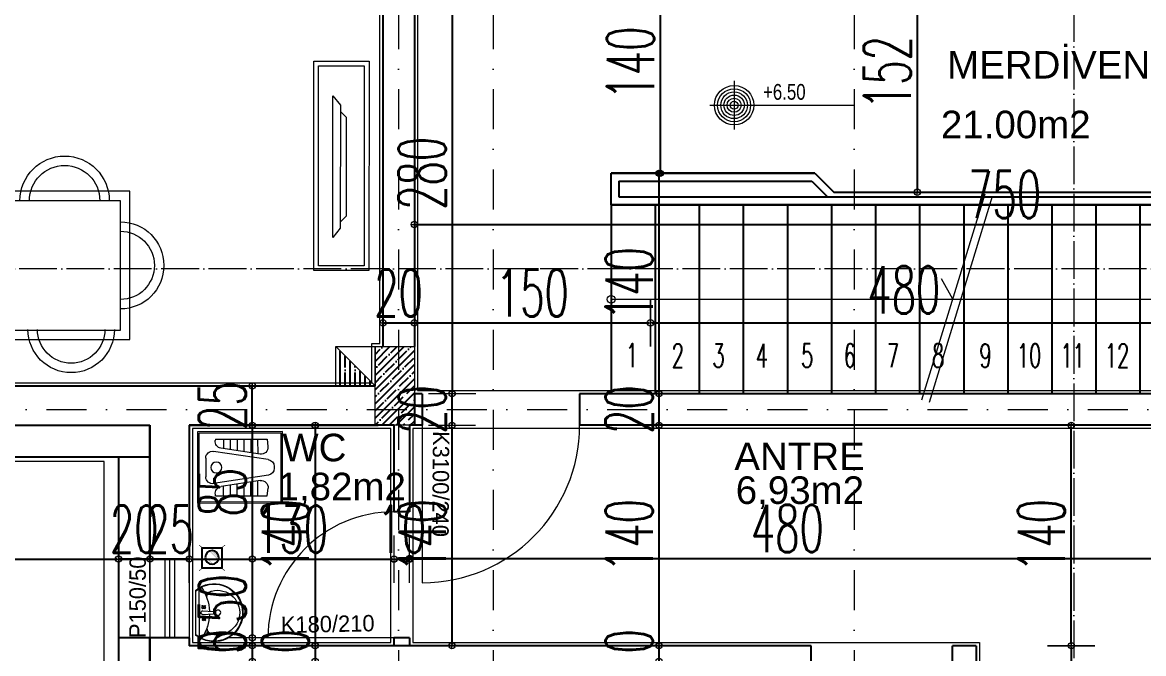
# Model space of a CAD drawing. Header units: millimetres. Extents: x -16104 to 67872, y -88009 to 12107.
# Drawn here: x 14996 to 15708, y 10345 to 10746 of the extents above; entities that cross this region are included whole.
import ezdxf

# ---------------------------------------------------------------- set-up
doc = ezdxf.new("R2010")
doc.units = ezdxf.units.MM
for name, pattern in [('ACAD_ISO04W100', [30, 24, -3, 0, -3]), ('ACAD_ISO07W100', [3, 0, -3]), ('DASHDOTX2', [50.8, 25.4, -12.7, 0, -12.7])]:
    doc.linetypes.add(name, pattern=pattern)
doc.layers.get('0').update_dxf_attribs({"color": 241})
for name, color, linetype, lineweight in [('AKS', 1, 'ACAD_ISO07W100', 5), ('akslar', 144, 'Continuous', 20), ('baca', 46, 'Continuous', 5), ('duvar', 123, 'Continuous', 25), ('emsal&kolon', 1, 'Continuous', 5), ('kapı', 3, 'Continuous', 5), ('KOTLAR', 5, 'Continuous', 20), ('merdiven', 4, 'Continuous', 25), ('OLCU', 54, 'Continuous', 13), ('pencere', 5, 'Continuous', 5), ('POZ', 36, 'Continuous', 18), ('SıVA', 40, 'Continuous', 9), ('tefriş', 30, 'Continuous', 5), ('YAZI', 22, 'Continuous', 18), ('ÖLÇÜ', 252, 'Continuous', 20)]:
    doc.layers.add(name, color=color, linetype=linetype, lineweight=lineweight)
doc.layers.add('tarama korıdor', color=33, linetype='Continuous')
doc.styles.add('DIM', font='Txttw.shx', dxfattribs={"width": 0.6})
doc.styles.add('M2', font='stylu.ttf', dxfattribs={"height": 10})
doc.styles.add('TSIMPLEX', font='tsimplex', dxfattribs={"width": 0.8})
doc.dimstyles.new('50', dxfattribs={"dimscale": 0, "dimtxt": 30, "dimasz": 1, "dimexe": 0, "dimexo": 2, "dimgap": 4, "dimtad": 1, "dimdec": 0, "dimzin": 0, "dimdsep": 46, "dimtxsty": 'DIM', "dimblk1": 'DOT', "dimblk2": 'DOT', "dimsah": 1, "dimcen": 1.5, "dimdle": 3, "dimse1": 1, "dimse2": 1, "dimclrd": 256, "dimclre": 9, "dimclrt": 256, "dimadec": 0, "dimazin": 0, "dimtfac": 0.24, "dimtdec": 0, "dimtix": 1, "dimtmove": 2, "dimatfit": 3, "dimldrblk": 'DOT', "dimfxl": 0, "dimtolj": 1, "dimtzin": 15, "dimarcsym": 0})

# ---------------------------------------------------------------- blocks, each defined once
blk = doc.blocks.new('lavabo')
at = {"layer": 'tefriş', "linetype": 'Continuous'}
for p, q in [((-22.77, -4.94), (-19.92, 0)), ((-22.43, -5.14), (-19.46, 0)), ((-19.92, 0), (19.92, 0)), ((19.46, 0), (22.43, -5.14)), ((19.92, 0), (22.77, -4.94)), ((19.92, -2.7), (-19.92, -2.7)), ((-6.25, -5.54), (-6.77, -6.08)), ((-6.77, -6.08), (-6.31, -7.1)), ((-6.31, -7.1), (-6.71, -8.15)), ((-6.71, -8.15), (-6.17, -8.66)), ((-6.51, -5.81), (-3.84, -8.34)), ((-6.44, -8.41), (-3.91, -5.74)), ((-5.2, -5.94), (-6.25, -5.54)), ((-6.17, -8.66), (-5.15, -8.21)), ((-4.18, -5.48), (-5.2, -5.94)), ((-5.15, -8.21), (-4.1, -8.61)), ((-3.64, -6), (-4.18, -5.48)), ((-4.1, -8.61), (-3.58, -8.07)), ((-4.04, -7.04), (-3.64, -6)), ((-3.58, -8.07), (-4.04, -7.04)), ((-1.17, -15.33), (-1.76, -6.54)), ((1.76, -6.26), (1.14, -15.33)), ((3.38, -5.9), (3.91, -5.38)), ((3.81, -6.94), (3.38, -5.9)), ((3.38, -7.98), (3.81, -6.94)), ((3.91, -8.51), (3.38, -7.98)), ((6.25, -8.24), (3.65, -5.64)), ((6.25, -5.64), (3.65, -8.24)), ((3.91, -5.38), (4.95, -5.81)), ((4.95, -8.08), (3.91, -8.51)), ((4.95, -5.81), (5.99, -5.38)), ((5.99, -8.51), (4.95, -8.08)), ((5.99, -5.38), (6.51, -5.9)), ((6.51, -7.98), (5.99, -8.51)), ((6.51, -5.9), (6.08, -6.94)), ((6.08, -6.94), (6.51, -7.98))]:
    blk.add_line(p, q, dxfattribs=at)
at = {"layer": 'tefriş', "linetype": 'Continuous', "extrusion": (0, 0, -1)}
for centre, major_axis, ratio, start_param, end_param in [((0, -16), (-18.1, -18.1), 1, 5.497787, 7.48683), ((0, -16), (-17.82, -17.82), 1, 5.497787, 7.48683), ((-22.66, -5.93), (-0.566, -0.566), 1, 1.203644, 1.828723), ((-23.47, -4.54), (-0.566, 0.566), 1, 2.879793, 3.399519), ((-22.66, -5.93), (-0.283, 0.283), 1, -0.367152, 0.257926), ((-23.47, -4.54), (-0.849, -0.849), 1, 4.45059, 4.970315), ((-22.3, -6.09), (-0.566, -0.566), 1, 1.828723, 2.945097), ((-0.28, 26.67), (-27.35, -27.35), 1, 5.526576, 6.089571), ((0, -19.04), (-13.92, 13.92), 1, 3.926991, 6.023888), ((-13.8, -15.22), (-3.8, -3.8), 1, 1.128011, 2.639725), ((-17.71, -8.76), (-0.566, -0.566), 1, 2.805213, 4.453092), ((0, -6.4), (-1.25, -1.25), 1, 0.7034, 3.844992), ((0, -16), (-18.1, -18.1), 1, 3.508745, 5.497787), ((0, -16), (-17.82, -17.82), 1, 3.508745, 5.497787), ((0, -19.04), (-13.92, 13.92), 1, 1.830093, 3.926991), ((0.28, 26.67), (-27.35, -27.35), 1, 4.906004, 5.469573), ((13.8, -15.22), (-3.8, -3.8), 1, 2.072664, 3.584378), ((17.71, -8.76), (-0.566, -0.566), 1, 0.259297, 1.907176), ((22.3, -6.09), (-0.566, 0.566), 1, 0.196496, 1.31287), ((23.47, -4.54), (-0.849, 0.849), 1, 4.454463, 4.974188), ((23.47, -4.54), (-0.566, -0.566), 1, 6.025259, 6.544985), ((22.66, -5.93), (-0.283, 0.283), 1, 1.31287, 1.937948), ((22.66, -5.93), (-0.566, 0.566), 1, 1.31287, 1.937948), ((-0.01, -19.56), (0, 2.35), 0.991954, 1.570796326779968, 7.853981633959554), ((-0.01, -15.24), (-0.82, 0.82), 1, 2.438193, 5.415789)]:
    blk.add_ellipse(centre, major_axis=major_axis, ratio=ratio, start_param=start_param, end_param=end_param, dxfattribs=at)
blk = doc.blocks.new('hela taşı')
for p, q in [((2105.67, 990.71), (2105.67, 1042.71)), ((2105.67, 1042.71), (2167.67, 1042.71)), ((2106.67, 991.71), (2106.67, 1041.71)), ((2106.67, 1041.71), (2166.67, 1041.71)), ((2166.67, 1041.71), (2166.67, 991.71)), ((2167.67, 1042.71), (2167.67, 990.71)), ((2118.79, 1037.37), (2118.63, 1036.38)), ((2118.79, 1037.37), (2156.43, 1037.37)), ((2151.33, 1026.32), (2122.82, 1030.68)), ((2124.59, 1037.37), (2124.59, 1030.41)), ((2129.59, 1037.37), (2129.59, 1029.65)), ((2134.59, 1037.37), (2134.59, 1028.88)), ((2139.59, 1037.37), (2139.59, 1028.11)), ((2144.59, 1037.37), (2144.59, 1027.35)), ((2149.59, 1037.37), (2149.59, 1026.58)), ((2156.43, 1037.37), (2157.06, 1031.82)), ((2111.67, 1009.89), (2111.67, 1023.53)), ((2157.33, 1022.36), (2117.42, 1028.48)), ((2161.57, 1016), (2161.57, 1017.42)), ((2157.33, 1011.06), (2117.42, 1004.95)), ((2151.33, 1007.11), (2122.82, 1002.74)), ((2144.59, 996.05), (2144.59, 1006.07)), ((2149.59, 996.05), (2149.59, 1006.84)), ((2124.59, 996.05), (2124.59, 1003.01)), ((2129.59, 996.05), (2129.59, 1003.77)), ((2134.59, 996.05), (2134.59, 1004.54)), ((2139.59, 996.05), (2139.59, 1005.31)), ((2156.43, 996.05), (2157.06, 1001.61)), ((2167.67, 990.71), (2105.67, 990.71)), ((2166.67, 991.71), (2106.67, 991.71)), ((2118.79, 996.05), (2118.63, 997.04)), ((2118.79, 996.05), (2156.43, 996.05))]:
    blk.add_line(p, q)
blk.add_circle((2119.38, 1016.71), 4)
for centre, start, end in [((2123.58, 1035.63), 171.28899, 261.28899), ((2152.09, 1031.26), 261.28899, 6.41393), ((2116.67, 1023.53), 81.28899, 180), ((2156.57, 1017.42), 0, 81.28899), ((2156.57, 1016), 278.71101, 360), ((2116.67, 1009.89), 180, 278.71101), ((2152.09, 1002.16), 353.58607, 98.71101), ((2123.58, 997.8), 98.71101, 188.71101)]:
    blk.add_arc(centre, 5, start, end)
blk = doc.blocks.new('DFG')
at = {"layer": 'tefriş'}
for points in [[(38169.15, -3228.78), (38169.11, -3095.78), (38204.11, -3095.77), (38204.15, -3228.77)], [(38172.15, -3225.78), (38172.11, -3098.78), (38201.11, -3098.77), (38201.15, -3225.77)], [(38187.31, -3200.75), (38187.26, -3122.74), (38191.96, -3116.74), (38192.02, -3206.74)]]:
    blk.add_lwpolyline(points, close=True, dxfattribs=at)
blk.add_lwpolyline([(38187.26, -3126.64), (38183.36, -3130.59), (38183.41, -3192.9), (38187.31, -3196.85)], dxfattribs=at)
blk = doc.blocks.new('rb')
at = {"layer": 'tefriş'}
for points in [[(1548.4, 487.07), (1595.5, 487.07), (1595.5, 394.92), (1548.4, 394.92)], [(1551.4, 484.07), (1592.5, 484.07), (1592.5, 397.92), (1551.4, 397.92)]]:
    blk.add_lwpolyline(points, close=True, dxfattribs=at)
for centre, radius, start, end in [((1571.95, 484.07), 12.83, 0, 180), ((1571.95, 484.07), 9.83, 0, 180), ((1551.4, 466.84), 14.18, 90, 270), ((1551.4, 466.84), 11.18, 90, 270), ((1592.5, 466.49), 13.72, 270, 90), ((1592.5, 466.49), 10.72, 270, 90), ((1551.4, 415.62), 14.18, 90, 270), ((1551.4, 415.62), 11.18, 90, 270), ((1592.29, 413.54), 13.72, 270, 90), ((1592.29, 413.54), 10.72, 270, 90), ((1571.95, 397.92), 13.83, 180, 0), ((1571.95, 397.92), 10.83, 180, 0)]:
    blk.add_arc(centre, radius, start, end, dxfattribs=at)
blk = doc.blocks.new('DOT')
for p, q in [((0, 15), (0, -15)), ((-2, 0), (0, 0)), ((2, 0), (0, 0))]:
    blk.add_line(p, q)
blk.add_circle((0, 0), 2)
blk = doc.blocks.new('*D4353')
at = {"layer": 'Defpoints', "color": 0, "transparency": 16777216}
for p in [(15249.71, 10790.04), (15249.71, 10510.04), (15268.68, 10510.04)]:
    blk.add_point(p, dxfattribs=at)
at = {"layer": 'OLCU', "lineweight": -2, "transparency": 16777216}
blk.add_line((15268.68, 10789.04), (15268.68, 10511.04), dxfattribs=at)
for p, rotation in [((15268.68, 10790.04), 90), ((15268.68, 10510.04), 270)]:
    blk.add_blockref('DOT', p, dxfattribs=dict(at, rotation=rotation))
at = {"layer": 'OLCU', "transparency": 16777216, "insert": (15249.68, 10650.04), "char_height": 30, "attachment_point": 5, "rotation": 90, "style": 'DIM'}
blk.add_mtext('\\A1;280', dxfattribs=at)
blk = doc.blocks.new('*D4354')
at = {"layer": 'Defpoints', "color": 0, "transparency": 16777216}
for p in [(15249.71, 10510.04), (15249.71, 10490.04), (15268.6, 10490.04)]:
    blk.add_point(p, dxfattribs=at)
at = {"layer": 'OLCU', "lineweight": -2, "transparency": 16777216}
for p, q in [((15268.6, 10511.04), (15268.6, 10512.04)), ((15268.6, 10510.04), (15268.6, 10490.04)), ((15268.6, 10489.04), (15268.6, 10488.04))]:
    blk.add_line(p, q, dxfattribs=at)
for p, rotation in [((15268.6, 10510.04), 270), ((15268.6, 10490.04), 90)]:
    blk.add_blockref('DOT', p, dxfattribs=dict(at, rotation=rotation))
at = {"layer": 'OLCU', "transparency": 16777216, "insert": (15249.6, 10500.04), "char_height": 30, "attachment_point": 5, "rotation": 90, "style": 'DIM'}
blk.add_mtext('\\A1;20', dxfattribs=at)
blk = doc.blocks.new('*D4050')
at = {"layer": 'Defpoints', "color": 0, "transparency": 16777216}
for p in [(15141.71, 10515.04), (15141.71, 10515.04), (15141.71, 10490.04)]:
    blk.add_point(p, dxfattribs=at)
at = {"layer": 'OLCU', "lineweight": -2, "transparency": 16777216}
for p, q in [((15141.71, 10516.04), (15141.71, 10517.04)), ((15141.71, 10490.04), (15141.71, 10515.04)), ((15141.71, 10489.04), (15141.71, 10488.04))]:
    blk.add_line(p, q, dxfattribs=at)
for p, rotation in [((15141.71, 10515.04), 270), ((15141.71, 10490.04), 90)]:
    blk.add_blockref('DOT', p, dxfattribs=dict(at, rotation=rotation))
at = {"layer": 'OLCU', "transparency": 16777216, "insert": (15122.71, 10502.54), "char_height": 30, "attachment_point": 5, "rotation": 90, "style": 'DIM'}
blk.add_mtext('\\A1;25', dxfattribs=at)
blk = doc.blocks.new('*D4355')
at = {"layer": 'Defpoints', "color": 0, "transparency": 16777216}
for p in [(15101.71, 10490.04), (15101.71, 10405.04), (15141.71, 10405.04)]:
    blk.add_point(p, dxfattribs=at)
at = {"layer": 'OLCU', "lineweight": -2, "transparency": 16777216}
blk.add_line((15141.71, 10489.04), (15141.71, 10406.04), dxfattribs=at)
for p, rotation in [((15141.71, 10490.04), 90), ((15141.71, 10405.04), 270)]:
    blk.add_blockref('DOT', p, dxfattribs=dict(at, rotation=rotation))
at = {"layer": 'OLCU', "transparency": 16777216, "insert": (15122.71, 10447.54), "char_height": 30, "attachment_point": 5, "rotation": 90, "style": 'DIM'}
blk.add_mtext('\\A1;85', dxfattribs=at)
blk = doc.blocks.new('*D4356')
at = {"layer": 'Defpoints', "color": 0, "transparency": 16777216}
for p in [(15101.71, 10405.04), (15101.71, 10355.04), (15141.71, 10355.04)]:
    blk.add_point(p, dxfattribs=at)
at = {"layer": 'OLCU', "lineweight": -2, "transparency": 16777216}
blk.add_line((15141.71, 10404.04), (15141.71, 10356.04), dxfattribs=at)
for p, rotation in [((15141.71, 10405.04), 90), ((15141.71, 10355.04), 270)]:
    blk.add_blockref('DOT', p, dxfattribs=dict(at, rotation=rotation))
at = {"layer": 'OLCU', "transparency": 16777216, "insert": (15122.71, 10380.04), "char_height": 30, "attachment_point": 5, "rotation": 90, "style": 'DIM'}
blk.add_mtext('\\A1;50', dxfattribs=at)
blk = doc.blocks.new('*D4051')
at = {"layer": 'Defpoints', "color": 0, "transparency": 16777216}
for p in [(15141.71, 10355.04), (15141.71, 10350.04), (15141.71, 10350.04)]:
    blk.add_point(p, dxfattribs=at)
at = {"layer": 'OLCU', "lineweight": -2, "transparency": 16777216}
for p, q in [((15141.71, 10356.04), (15141.71, 10357.04)), ((15141.71, 10355.04), (15141.71, 10350.04)), ((15141.71, 10349.04), (15141.71, 10348.04))]:
    blk.add_line(p, q, dxfattribs=at)
for p, rotation in [((15141.71, 10355.04), 270), ((15141.71, 10350.04), 90)]:
    blk.add_blockref('DOT', p, dxfattribs=dict(at, rotation=rotation))
at = {"layer": 'OLCU', "transparency": 16777216, "insert": (15122.71, 10352.54), "char_height": 30, "attachment_point": 5, "rotation": 90, "style": 'DIM'}
blk.add_mtext('\\A1;5', dxfattribs=at)
blk = doc.blocks.new('*D4052')
at = {"layer": 'Defpoints', "color": 0, "transparency": 16777216}
for p in [(15141.71, 10350.04), (15141.71, 10340.04), (15141.71, 10340.04)]:
    blk.add_point(p, dxfattribs=at)
at = {"layer": 'OLCU', "lineweight": -2, "transparency": 16777216}
for p, q in [((15141.71, 10351.04), (15141.71, 10352.04)), ((15141.71, 10350.04), (15141.71, 10340.04)), ((15141.71, 10339.04), (15141.71, 10338.04))]:
    blk.add_line(p, q, dxfattribs=at)
for p, rotation in [((15141.71, 10350.04), 270), ((15141.71, 10340.04), 90)]:
    blk.add_blockref('DOT', p, dxfattribs=dict(at, rotation=rotation))
at = {"layer": 'OLCU', "transparency": 16777216, "insert": (15122.71, 10345.04), "char_height": 30, "attachment_point": 5, "rotation": 90, "style": 'DIM'}
blk.add_mtext('\\A1;10', dxfattribs=at)
blk = doc.blocks.new('*D4055')
at = {"layer": 'Defpoints', "color": 0, "transparency": 16777216}
for p in [(15181.71, 10490.04), (15181.71, 10350.04), (15181.71, 10350.04)]:
    blk.add_point(p, dxfattribs=at)
at = {"layer": 'OLCU', "lineweight": -2, "transparency": 16777216}
blk.add_line((15181.71, 10489.04), (15181.71, 10351.04), dxfattribs=at)
for p, rotation in [((15181.71, 10490.04), 90), ((15181.71, 10350.04), 270)]:
    blk.add_blockref('DOT', p, dxfattribs=dict(at, rotation=rotation))
at = {"layer": 'OLCU', "transparency": 16777216, "insert": (15162.71, 10420.04), "char_height": 30, "attachment_point": 5, "rotation": 90, "style": 'DIM'}
blk.add_mtext('\\A1;140', dxfattribs=at)
blk = doc.blocks.new('*D4056')
at = {"layer": 'Defpoints', "color": 0, "transparency": 16777216}
for p in [(15181.71, 10350.04), (15181.71, 10340.04), (15181.71, 10340.04)]:
    blk.add_point(p, dxfattribs=at)
at = {"layer": 'OLCU', "lineweight": -2, "transparency": 16777216}
for p, q in [((15181.71, 10351.04), (15181.71, 10352.04)), ((15181.71, 10350.04), (15181.71, 10340.04)), ((15181.71, 10339.04), (15181.71, 10338.04))]:
    blk.add_line(p, q, dxfattribs=at)
for p, rotation in [((15181.71, 10350.04), 270), ((15181.71, 10340.04), 90)]:
    blk.add_blockref('DOT', p, dxfattribs=dict(at, rotation=rotation))
at = {"layer": 'OLCU', "transparency": 16777216, "insert": (15162.71, 10345.04), "char_height": 30, "attachment_point": 5, "rotation": 90, "style": 'DIM'}
blk.add_mtext('\\A1;10', dxfattribs=at)
blk = doc.blocks.new('*D4060')
at = {"layer": 'Defpoints', "color": 0, "transparency": 16777216}
for p in [(15268.6, 10490.04), (15253.6, 10350.04), (15268.6, 10350.04)]:
    blk.add_point(p, dxfattribs=at)
at = {"layer": 'OLCU', "lineweight": -2, "transparency": 16777216}
blk.add_line((15268.6, 10489.04), (15268.6, 10351.04), dxfattribs=at)
for p, rotation in [((15268.6, 10490.04), 90), ((15268.6, 10350.04), 270)]:
    blk.add_blockref('DOT', p, dxfattribs=dict(at, rotation=rotation))
at = {"layer": 'OLCU', "transparency": 16777216, "insert": (15249.6, 10420.04), "char_height": 30, "attachment_point": 5, "rotation": 90, "style": 'DIM'}
blk.add_mtext('\\A1;140', dxfattribs=at)
blk = doc.blocks.new('*D4066')
at = {"layer": 'Defpoints', "color": 0, "transparency": 16777216}
for p in [(15400.96, 10790.04), (15400.96, 10650.04), (15400.96, 10650.04)]:
    blk.add_point(p, dxfattribs=at)
at = {"layer": 'OLCU', "lineweight": -2, "transparency": 16777216}
blk.add_line((15400.96, 10789.04), (15400.96, 10651.04), dxfattribs=at)
for p, rotation in [((15400.96, 10790.04), 90), ((15400.96, 10650.04), 270)]:
    blk.add_blockref('DOT', p, dxfattribs=dict(at, rotation=rotation))
at = {"layer": 'OLCU', "transparency": 16777216, "insert": (15381.96, 10720.04), "char_height": 30, "attachment_point": 5, "rotation": 90, "style": 'DIM'}
blk.add_mtext('\\A1;140', dxfattribs=at)
blk = doc.blocks.new('*D4067')
at = {"layer": 'Defpoints', "color": 0, "transparency": 16777216}
for p in [(15400.12, 10650.04), (15400.12, 10510.04), (15400.12, 10510.04)]:
    blk.add_point(p, dxfattribs=at)
at = {"layer": 'OLCU', "lineweight": -2, "transparency": 16777216}
blk.add_line((15400.12, 10649.04), (15400.12, 10511.04), dxfattribs=at)
for p, rotation in [((15400.12, 10650.04), 90), ((15400.12, 10510.04), 270)]:
    blk.add_blockref('DOT', p, dxfattribs=dict(at, rotation=rotation))
at = {"layer": 'OLCU', "transparency": 16777216, "insert": (15381.12, 10580.04), "char_height": 30, "attachment_point": 5, "rotation": 90, "style": 'DIM'}
blk.add_mtext('\\A1;140', dxfattribs=at)
blk = doc.blocks.new('*D4068')
at = {"layer": 'Defpoints', "color": 0, "transparency": 16777216}
for p in [(15400.12, 10510.04), (15400.12, 10490.04), (15400.12, 10490.04)]:
    blk.add_point(p, dxfattribs=at)
at = {"layer": 'OLCU', "lineweight": -2, "transparency": 16777216}
for p, q in [((15400.12, 10511.04), (15400.12, 10512.04)), ((15400.12, 10510.04), (15400.12, 10490.04)), ((15400.12, 10489.04), (15400.12, 10488.04))]:
    blk.add_line(p, q, dxfattribs=at)
for p, rotation in [((15400.12, 10510.04), 270), ((15400.12, 10490.04), 90)]:
    blk.add_blockref('DOT', p, dxfattribs=dict(at, rotation=rotation))
at = {"layer": 'OLCU', "transparency": 16777216, "insert": (15381.12, 10500.04), "char_height": 30, "attachment_point": 5, "rotation": 90, "style": 'DIM'}
blk.add_mtext('\\A1;20', dxfattribs=at)
blk = doc.blocks.new('*D4069')
at = {"layer": 'Defpoints', "color": 0, "transparency": 16777216}
for p in [(15400.12, 10490.04), (15400.12, 10350.04), (15400.12, 10350.04)]:
    blk.add_point(p, dxfattribs=at)
at = {"layer": 'OLCU', "lineweight": -2, "transparency": 16777216}
blk.add_line((15400.12, 10489.04), (15400.12, 10351.04), dxfattribs=at)
for p, rotation in [((15400.12, 10490.04), 90), ((15400.12, 10350.04), 270)]:
    blk.add_blockref('DOT', p, dxfattribs=dict(at, rotation=rotation))
at = {"layer": 'OLCU', "transparency": 16777216, "insert": (15381.12, 10420.04), "char_height": 30, "attachment_point": 5, "rotation": 90, "style": 'DIM'}
blk.add_mtext('\\A1;140', dxfattribs=at)
blk = doc.blocks.new('*D4070')
at = {"layer": 'Defpoints', "color": 0, "transparency": 16777216}
for p in [(15400.12, 10350.04), (15400.12, 10340.04), (15400.12, 10340.04)]:
    blk.add_point(p, dxfattribs=at)
at = {"layer": 'OLCU', "lineweight": -2, "transparency": 16777216}
for p, q in [((15400.12, 10351.04), (15400.12, 10352.04)), ((15400.12, 10350.04), (15400.12, 10340.04)), ((15400.12, 10339.04), (15400.12, 10338.04))]:
    blk.add_line(p, q, dxfattribs=at)
for p, rotation in [((15400.12, 10350.04), 270), ((15400.12, 10340.04), 90)]:
    blk.add_blockref('DOT', p, dxfattribs=dict(at, rotation=rotation))
at = {"layer": 'OLCU', "transparency": 16777216, "insert": (15381.12, 10345.04), "char_height": 30, "attachment_point": 5, "rotation": 90, "style": 'DIM'}
blk.add_mtext('\\A1;10', dxfattribs=at)
blk = doc.blocks.new('*D4390')
at = {"layer": 'Defpoints', "color": 0, "transparency": 16777216}
for p in [(15056.71, 10405.04), (15076.71, 10405.04), (15076.71, 10405.04)]:
    blk.add_point(p, dxfattribs=at)
at = {"layer": 'OLCU', "lineweight": -2, "transparency": 16777216}
for p, q in [((15055.71, 10405.04), (15054.71, 10405.04)), ((15056.71, 10405.04), (15076.71, 10405.04)), ((15077.71, 10405.04), (15078.71, 10405.04))]:
    blk.add_line(p, q, dxfattribs=at)
blk.add_blockref('DOT', (15056.71, 10405.04), dxfattribs=at)
at = {"layer": 'OLCU', "lineweight": -2, "transparency": 16777216, "rotation": 180}
blk.add_blockref('DOT', (15076.71, 10405.04), dxfattribs=at)
at = {"layer": 'OLCU', "transparency": 16777216, "insert": (15066.71, 10424.04), "char_height": 30, "attachment_point": 5, "style": 'DIM'}
blk.add_mtext('\\A1;20', dxfattribs=at)
blk = doc.blocks.new('*D4089')
at = {"layer": 'Defpoints', "color": 0, "transparency": 16777216}
for p in [(15076.71, 10405.04), (15101.71, 10405.04), (15101.71, 10405.04)]:
    blk.add_point(p, dxfattribs=at)
at = {"layer": 'OLCU', "lineweight": -2, "transparency": 16777216}
for p, q in [((15075.71, 10405.04), (15074.71, 10405.04)), ((15076.71, 10405.04), (15101.71, 10405.04)), ((15102.71, 10405.04), (15103.71, 10405.04))]:
    blk.add_line(p, q, dxfattribs=at)
blk.add_blockref('DOT', (15076.71, 10405.04), dxfattribs=at)
at = {"layer": 'OLCU', "lineweight": -2, "transparency": 16777216, "rotation": 180}
blk.add_blockref('DOT', (15101.71, 10405.04), dxfattribs=at)
at = {"layer": 'OLCU', "transparency": 16777216, "insert": (15089.21, 10424.04), "char_height": 30, "attachment_point": 5, "style": 'DIM'}
blk.add_mtext('\\A1;25', dxfattribs=at)
blk = doc.blocks.new('*D4391')
at = {"layer": 'Defpoints', "color": 0, "transparency": 16777216}
for p in [(15101.71, 10447.54), (15231.71, 10447.54), (15231.71, 10405.04)]:
    blk.add_point(p, dxfattribs=at)
at = {"layer": 'OLCU', "lineweight": -2, "transparency": 16777216}
blk.add_line((15102.71, 10405.04), (15230.71, 10405.04), dxfattribs=at)
at = {"layer": 'OLCU', "lineweight": -2, "transparency": 16777216, "rotation": 180}
blk.add_blockref('DOT', (15101.71, 10405.04), dxfattribs=at)
at = {"layer": 'OLCU', "lineweight": -2, "transparency": 16777216}
blk.add_blockref('DOT', (15231.71, 10405.04), dxfattribs=at)
at = {"layer": 'OLCU', "transparency": 16777216, "insert": (15166.71, 10424.04), "char_height": 30, "attachment_point": 5, "style": 'DIM'}
blk.add_mtext('\\A1;130', dxfattribs=at)
blk = doc.blocks.new('*D4392')
at = {"layer": 'Defpoints', "color": 0, "transparency": 16777216}
for p in [(15231.71, 10435.04), (15241.71, 10435.04), (15241.71, 10404.99)]:
    blk.add_point(p, dxfattribs=at)
at = {"layer": 'OLCU', "lineweight": -2, "transparency": 16777216}
for p, q in [((15230.71, 10404.99), (15229.71, 10404.99)), ((15231.71, 10404.99), (15241.71, 10404.99)), ((15242.71, 10404.99), (15243.71, 10404.99))]:
    blk.add_line(p, q, dxfattribs=at)
blk.add_blockref('DOT', (15231.71, 10404.99), dxfattribs=at)
at = {"layer": 'OLCU', "lineweight": -2, "transparency": 16777216, "rotation": 180}
blk.add_blockref('DOT', (15241.71, 10404.99), dxfattribs=at)
at = {"layer": 'OLCU', "transparency": 16777216, "insert": (15236.71, 10423.99), "char_height": 30, "attachment_point": 5, "style": 'DIM'}
blk.add_mtext('\\A1;10', dxfattribs=at)
blk = doc.blocks.new('*D4090')
at = {"layer": 'Defpoints', "color": 0, "transparency": 16777216}
for p in [(15241.71, 10490.04), (15721.71, 10490.04), (15721.71, 10405.5)]:
    blk.add_point(p, dxfattribs=at)
at = {"layer": 'OLCU', "lineweight": -2, "transparency": 16777216}
blk.add_line((15242.71, 10405.5), (15720.71, 10405.5), dxfattribs=at)
at = {"layer": 'OLCU', "lineweight": -2, "transparency": 16777216, "rotation": 180}
blk.add_blockref('DOT', (15241.71, 10405.5), dxfattribs=at)
at = {"layer": 'OLCU', "lineweight": -2, "transparency": 16777216}
blk.add_blockref('DOT', (15721.71, 10405.5), dxfattribs=at)
at = {"layer": 'OLCU', "transparency": 16777216, "insert": (15481.71, 10424.5), "char_height": 30, "attachment_point": 5, "style": 'DIM'}
blk.add_mtext('\\A1;480', dxfattribs=at)
blk = doc.blocks.new('*D4393')
at = {"layer": 'Defpoints', "color": 0, "transparency": 16777216}
for p in [(15721.71, 10435.04), (15731.71, 10435.04), (15731.71, 10405.48)]:
    blk.add_point(p, dxfattribs=at)
at = {"layer": 'OLCU', "lineweight": -2, "transparency": 16777216}
for p, q in [((15720.71, 10405.48), (15719.71, 10405.48)), ((15721.71, 10405.48), (15731.71, 10405.48)), ((15732.71, 10405.48), (15733.71, 10405.48))]:
    blk.add_line(p, q, dxfattribs=at)
blk.add_blockref('DOT', (15721.71, 10405.48), dxfattribs=at)
at = {"layer": 'OLCU', "lineweight": -2, "transparency": 16777216, "rotation": 180}
blk.add_blockref('DOT', (15731.71, 10405.48), dxfattribs=at)
at = {"layer": 'OLCU', "transparency": 16777216, "insert": (15726.71, 10424.48), "char_height": 30, "attachment_point": 5, "style": 'DIM'}
blk.add_mtext('\\A1;10', dxfattribs=at)
blk = doc.blocks.new('*D4127')
at = {"layer": 'Defpoints', "color": 0, "transparency": 16777216}
for p in [(15662.07, 10490.04), (15662.38, 10490.04), (15662.07, 10350.04)]:
    blk.add_point(p, dxfattribs=at)
at = {"layer": 'OLCU', "lineweight": -2, "transparency": 16777216}
blk.add_line((15662.07, 10351.04), (15662.07, 10489.04), dxfattribs=at)
for p, rotation in [((15662.07, 10490.04), 90), ((15662.07, 10350.04), 270)]:
    blk.add_blockref('DOT', p, dxfattribs=dict(at, rotation=rotation))
at = {"layer": 'OLCU', "transparency": 16777216, "insert": (15643.07, 10420.04), "char_height": 30, "attachment_point": 5, "rotation": 90, "style": 'DIM'}
blk.add_mtext('\\A1;140', dxfattribs=at)
blk = doc.blocks.new('*D4128')
at = {"layer": 'Defpoints', "color": 0, "transparency": 16777216}
for p in [(15631.71, 10350.04), (15631.71, 9730.54), (15662.07, 9730.54)]:
    blk.add_point(p, dxfattribs=at)
at = {"layer": 'OLCU', "lineweight": -2, "transparency": 16777216}
blk.add_line((15662.07, 10349.04), (15662.07, 9731.54), dxfattribs=at)
for p, rotation in [((15662.07, 10350.04), 90), ((15662.07, 9730.54), 270)]:
    blk.add_blockref('DOT', p, dxfattribs=dict(at, rotation=rotation))
at = {"layer": 'OLCU', "transparency": 16777216, "insert": (15643.07, 10040.29), "char_height": 30, "attachment_point": 5, "rotation": 90, "style": 'DIM'}
blk.add_mtext('\\A1;620', dxfattribs=at)
blk = doc.blocks.new('Kot')
at = {"layer": 'KOTLAR'}
for p, q in [((0, 0.155), (0, -0.155)), ((-0.155, 0), (0.7586, 0))]:
    blk.add_line(p, q, dxfattribs=at)
for radius in [0.125, 0.105, 0.085, 0.065, 0.045, 0.045, 0.025]:
    blk.add_circle((0, 0), radius, dxfattribs=at)
at = {"layer": 'YAZI', "style": 'TSIMPLEX', "width": 0.8}
blk.add_attdef('KOTH', (0.1836, 0.0349), '', height=0.1, dxfattribs=at)
blk = doc.blocks.new('*D4295')
at = {"layer": 'Defpoints', "color": 0, "transparency": 16777216}
for p in [(15564.21, 10790.04), (15564.21, 10638.04), (15565.04, 10638.04)]:
    blk.add_point(p, dxfattribs=at)
at = {"layer": 'OLCU', "lineweight": -2, "transparency": 16777216}
blk.add_line((15564.21, 10789.04), (15564.21, 10639.04), dxfattribs=at)
for p, rotation in [((15564.21, 10790.04), 90), ((15564.21, 10638.04), 270)]:
    blk.add_blockref('DOT', p, dxfattribs=dict(at, rotation=rotation))
at = {"layer": 'OLCU', "transparency": 16777216, "insert": (15545.21, 10714.04), "char_height": 30, "attachment_point": 5, "rotation": 90, "style": 'DIM'}
blk.add_mtext('\\A1;152', dxfattribs=at)
blk = doc.blocks.new('*D4297')
at = {"layer": 'Defpoints', "color": 0, "transparency": 16777216}
for p in [(15244.71, 10555.04), (15224.71, 10545.04), (15244.71, 10545.04)]:
    blk.add_point(p, dxfattribs=at)
at = {"layer": 'OLCU', "lineweight": -2, "transparency": 16777216}
for p, q in [((15223.71, 10555.04), (15222.71, 10555.04)), ((15224.71, 10555.04), (15244.71, 10555.04)), ((15245.71, 10555.04), (15246.71, 10555.04))]:
    blk.add_line(p, q, dxfattribs=at)
blk.add_blockref('DOT', (15224.71, 10555.04), dxfattribs=at)
at = {"layer": 'OLCU', "lineweight": -2, "transparency": 16777216, "rotation": 180}
blk.add_blockref('DOT', (15244.71, 10555.04), dxfattribs=at)
at = {"layer": 'OLCU', "transparency": 16777216, "insert": (15234.71, 10574.04), "char_height": 30, "attachment_point": 5, "style": 'DIM'}
blk.add_mtext('\\A1;20', dxfattribs=at)
blk = doc.blocks.new('*D4298')
at = {"layer": 'Defpoints', "color": 0, "transparency": 16777216}
for p in [(15394.71, 10555.04), (15244.71, 10540.04), (15394.71, 10540.04)]:
    blk.add_point(p, dxfattribs=at)
at = {"layer": 'OLCU', "lineweight": -2, "transparency": 16777216}
blk.add_line((15245.71, 10555.04), (15393.71, 10555.04), dxfattribs=at)
at = {"layer": 'OLCU', "lineweight": -2, "transparency": 16777216, "rotation": 180}
blk.add_blockref('DOT', (15244.71, 10555.04), dxfattribs=at)
at = {"layer": 'OLCU', "lineweight": -2, "transparency": 16777216}
blk.add_blockref('DOT', (15394.71, 10555.04), dxfattribs=at)
at = {"layer": 'OLCU', "transparency": 16777216, "insert": (15319.71, 10574.04), "char_height": 30, "attachment_point": 5, "style": 'DIM'}
blk.add_mtext('\\A1;150', dxfattribs=at)
blk = doc.blocks.new('*D4299')
at = {"layer": 'Defpoints', "color": 0, "transparency": 16777216}
for p in [(15394.71, 10555.04), (15873.71, 10555.04), (15873.71, 10555.04)]:
    blk.add_point(p, dxfattribs=at)
at = {"layer": 'OLCU', "lineweight": -2, "transparency": 16777216}
blk.add_line((15395.71, 10555.04), (15872.71, 10555.04), dxfattribs=at)
at = {"layer": 'OLCU', "lineweight": -2, "transparency": 16777216, "rotation": 180}
blk.add_blockref('DOT', (15394.71, 10555.04), dxfattribs=at)
at = {"layer": 'OLCU', "lineweight": -2, "transparency": 16777216}
blk.add_blockref('DOT', (15873.71, 10555.04), dxfattribs=at)
at = {"layer": 'OLCU', "transparency": 16777216, "insert": (15555.69, 10575.99), "char_height": 30, "attachment_point": 5, "style": 'DIM'}
blk.add_mtext('\\A1;480', dxfattribs=at)
blk = doc.blocks.new('*D4302')
at = {"layer": 'Defpoints', "color": 0, "transparency": 16777216}
for p in [(15244.71, 10617.54), (15994.71, 10617.54), (15994.71, 10617.54)]:
    blk.add_point(p, dxfattribs=at)
at = {"layer": 'OLCU', "lineweight": -2, "transparency": 16777216}
blk.add_line((15245.71, 10617.54), (15993.71, 10617.54), dxfattribs=at)
at = {"layer": 'OLCU', "lineweight": -2, "transparency": 16777216, "rotation": 180}
blk.add_blockref('DOT', (15244.71, 10617.54), dxfattribs=at)
at = {"layer": 'OLCU', "lineweight": -2, "transparency": 16777216}
blk.add_blockref('DOT', (15994.71, 10617.54), dxfattribs=at)
at = {"layer": 'OLCU', "transparency": 16777216, "insert": (15619.71, 10636.54), "char_height": 30, "attachment_point": 5, "style": 'DIM'}
blk.add_mtext('\\A1;750', dxfattribs=at)
blk = doc.blocks.new('A$C412C2498')
at = {"color": 5, "const_width": 0.6}
for points in [[(3.6, 24.3), (0.2, 27)], [(23.8, 24.3), (27.3, 27)], [(3.6, 3), (0.2, 0.2)], [(23.8, 3), (27.3, 0.2)]]:
    blk.add_lwpolyline(points, dxfattribs=at)
at = {"color": 5}
blk.add_lwpolyline([(23.8, 24.3), (3.6, 24.3), (3.6, 3), (23.8, 3)], close=True, dxfattribs=at)
at = {"const_width": 0.1}
for points in [[(6.7, 12.2), (14.6, 20.2)], [(6.8, 14.5), (12.4, 20.1)], [(7.1, 10.4), (16.4, 19.7)], [(7.9, 9.1), (17.8, 19)], [(8.8, 8), (18.9, 18.1)], [(10, 7.1), (19.8, 16.9)], [(11.3, 6.4), (20.4, 15.6)], [(13, 6), (20.8, 13.8)], [(14.8, 6.1), (20.8, 12.1)], [(17.4, 7), (19.8, 9.4)]]:
    blk.add_lwpolyline(points, dxfattribs=at)
blk.add_circle((13.7, 13.1), 7.12)
blk = doc.blocks.new('A$C5E2C1EC0')
at = {"xscale": 0.6105719971092185, "yscale": 0.6105719971092185, "zscale": 0.6105719971092185}
blk.add_blockref('A$C412C2498', (0, 0), dxfattribs=at)
blk = doc.blocks.new('*D4321')
at = {"layer": 'Defpoints', "color": 0, "transparency": 16777216}
for p in [(14444.71, 10490.04), (15056.71, 10470.04), (15056.71, 10405.04)]:
    blk.add_point(p, dxfattribs=at)
at = {"layer": 'OLCU', "lineweight": -2, "transparency": 16777216}
blk.add_line((14445.71, 10405.04), (15055.71, 10405.04), dxfattribs=at)
at = {"layer": 'OLCU', "lineweight": -2, "transparency": 16777216, "rotation": 180}
blk.add_blockref('DOT', (14444.71, 10405.04), dxfattribs=at)
at = {"layer": 'OLCU', "lineweight": -2, "transparency": 16777216}
blk.add_blockref('DOT', (15056.71, 10405.04), dxfattribs=at)
at = {"layer": 'OLCU', "transparency": 16777216, "insert": (14750.71, 10424.04), "char_height": 30, "attachment_point": 5, "style": 'DIM'}
blk.add_mtext('\\A1;612', dxfattribs=at)
blk = doc.blocks.new('*D4324')
at = {"layer": 'Defpoints', "color": 0, "transparency": 16777216}
for p in [(14974, 10470.04), (15076.71, 10470.04), (15076.71, 9465.54)]:
    blk.add_point(p, dxfattribs=at)
at = {"layer": 'OLCU', "lineweight": -2, "transparency": 16777216}
blk.add_line((14974, 9466.54), (14974, 10469.04), dxfattribs=at)
for p, rotation in [((14974, 10470.04), 90), ((14974, 9465.54), 270)]:
    blk.add_blockref('DOT', p, dxfattribs=dict(at, rotation=rotation))
at = {"layer": 'OLCU', "transparency": 16777216, "insert": (14955, 9967.79), "char_height": 30, "attachment_point": 5, "rotation": 90, "style": 'DIM'}
blk.add_mtext('\\A1;1005', dxfattribs=at)

msp = doc.modelspace()

# ---------------------------------------------------------------- hatches: boundary and pattern name
h = msp.add_hatch()
h.set_pattern_fill('ANSI35,_O', color=256, angle=45)
h.set_pattern_definition([(90, (3602.555, 0), (-6.35, 1e-15), []), (90, (3605.73, 3.175), (-6.35, 1e-15), [7.9375, -1.5875, 0, -1.5875])])
h.paths.add_polyline_path([(15194.71, 10540.04), (15194.71, 10517.04), (15217.71, 10517.04)])
h.paths.add_polyline_path([(15217.71, 10517.04), (15194.71, 10517.04), (15194.71, 10515.04), (15219.71, 10515.04)])
h = msp.add_hatch()
h.set_pattern_fill('ANSI35,_O', color=256)
h.set_pattern_definition([(45, (3602.555, 0), (-4.490128, 4.490128), []), (45, (3607.0454, 0), (-4.490128, 4.490128), [7.9375, -1.5875, 0, -1.5875])])
h.paths.add_polyline_path([(15234.67, 10540.04), (15219.71, 10540.04), (15219.71, 10490.04), (15234.67, 10490.04)])
h.paths.add_polyline_path([(15234.67, 10490.04), (15244.71, 10490.04), (15244.71, 10540.04), (15234.67, 10540.04)])

# ---------------------------------------------------------------- linework, layer by layer
msp.add_line((15056.71, 10470.04), (15076.71, 10470.04))
at = {"layer": 'AKS', "color": 1, "linetype": 'ACAD_ISO04W100'}
for p, q in [((15663.68, 11690.54), (15663.68, 9368.1)), ((16913.89, 10589.37), (14305.53, 10589.37))]:
    msp.add_line(p, q, dxfattribs=at)
at = {"layer": 'akslar', "linetype": 'DASHDOTX2'}
for p, q in [((15234.67, 11925.04), (15234.67, 9115.54)), ((15294.71, 11925.04), (15294.71, 9115.54)), ((15524.21, 11925.04), (15524.21, 9115.54)), ((14094.71, 10500.04), (17144.71, 10500.04))]:
    msp.add_line(p, q, dxfattribs=at)
at = {"layer": 'baca'}
msp.add_lwpolyline([(15194.71, 10540.04), (15219.71, 10540.04), (15219.71, 10515.04), (15194.71, 10515.04), (15194.71, 10540.04), (15219.71, 10515.04)], dxfattribs=at)
at = {"layer": 'duvar'}
for p, q in [((15224.71, 10760.04), (15224.71, 10540.04)), ((15244.71, 10760.04), (15244.71, 10540.04)), ((14890.71, 10515.04), (15219.71, 10515.04)), ((15249.71, 10510.04), (15244.71, 10510.04)), ((15244.71, 10510.04), (15244.71, 10490.04)), ((15249.71, 10510.04), (15249.71, 10490.04)), ((15891.71, 10510.04), (15349.71, 10510.04)), ((15349.71, 10510.04), (15349.71, 10490.04)), ((14890.71, 10490.04), (15076.71, 10490.04)), ((15076.71, 10405.04), (15076.71, 10490.04)), ((15076.71, 10490.04), (15076.71, 10405.04)), ((15076.71, 10490.04), (15076.71, 10405.04)), ((15101.71, 10490.04), (15221.71, 10490.04)), ((15231.71, 10490.04), (15101.71, 10490.04)), ((15101.71, 10490.04), (15101.71, 10405.04)), ((15231.71, 10490.04), (15226.71, 10490.04)), ((15231.71, 10490.04), (15231.71, 10435.04)), ((15249.71, 10490.04), (15241.71, 10490.04)), ((15249.71, 10490.04), (15241.71, 10490.04)), ((15249.71, 10490.04), (15241.71, 10490.04)), ((15241.71, 10490.04), (15241.71, 10435.04)), ((15706.71, 10490.04), (15349.71, 10490.04)), ((15621.71, 10490.04), (15349.71, 10490.04)), ((15721.71, 10490.04), (15663.68, 10490.04)), ((15706.71, 10490.04), (15696.71, 10490.04)), ((14890.71, 10470.04), (15056.71, 10470.04)), ((15056.71, 10470.04), (15056.71, 10405.04)), ((15241.71, 10435.04), (15231.71, 10435.04)), ((15101.71, 10405.04), (15056.71, 10405.04)), ((15056.71, 10405.04), (15056.71, 9800.29)), ((15056.71, 10355.04), (15056.71, 10285.04)), ((15101.71, 10355.04), (15056.71, 10355.04)), ((15076.71, 10285.04), (15076.71, 10355.04)), ((15076.71, 10355.04), (15076.71, 10285.04)), ((15076.71, 10355.04), (15076.71, 10285.04)), ((15101.71, 10355.04), (15101.71, 10350.04)), ((15231.71, 10355.04), (15231.71, 10350.04)), ((15241.71, 10355.04), (15231.71, 10355.04)), ((15241.71, 10355.04), (15241.71, 10350.04)), ((15231.71, 10350.04), (15101.71, 10350.04)), ((15496.71, 10350.04), (15226.71, 10350.04)), ((15496.71, 10340.04), (15496.71, 10350.04)), ((15601.71, 10350.04), (15586.71, 10350.04)), ((15586.71, 10340.04), (15586.71, 10350.04)), ((15601.71, 10350.04), (15601.71, 10060.04))]:
    msp.add_line(p, q, dxfattribs=at)
at = {"layer": 'emsal&kolon'}
msp.add_lwpolyline([(15219.71, 10540.04), (15244.71, 10540.04), (15244.71, 10490.04), (15219.71, 10490.04), (15219.71, 10540.04)], dxfattribs=at)
at = {"layer": 'kapı'}
for p, q in [((15249.71, 10490.04), (15249.71, 10390.04)), ((15231.71, 10355.04), (15151.71, 10355.04))]:
    msp.add_line(p, q, dxfattribs=at)
for centre, radius, start, end in [((15249.71, 10490.04), 100, 270, 0), ((15231.71, 10355.04), 80, 90, 180)]:
    msp.add_arc(centre, radius, start, end, dxfattribs=at)
at = {"layer": 'merdiven'}
for p, q in [((15499.21, 10650.04), (15369.71, 10650.04)), ((15369.71, 10650.04), (15499.21, 10650.04)), ((15369.71, 10630.04), (15369.71, 10650.04)), ((15499.21, 10650.04), (15511.21, 10638.04)), ((15374.71, 10645.04), (15497.14, 10645.04)), ((15374.71, 10645.04), (15374.71, 10635.04)), ((15497.14, 10645.04), (15507.14, 10635.04)), ((15374.71, 10635.04), (15868.71, 10635.04)), ((15511.21, 10638.04), (15728.21, 10638.04)), ((15873.71, 10630.04), (15369.71, 10630.04)), ((15369.71, 10630.04), (15873.71, 10630.04)), ((15369.71, 10630.04), (15369.71, 10510.04)), ((15397.71, 10630.04), (15397.71, 10510.04)), ((15425.71, 10630.04), (15425.71, 10510.04)), ((15453.71, 10630.04), (15453.71, 10510.04)), ((15481.71, 10630.04), (15481.71, 10510.04)), ((15509.71, 10630.04), (15509.71, 10510.04)), ((15537.71, 10630.04), (15537.71, 10510.04)), ((15565.71, 10630.04), (15565.71, 10510.04)), ((15593.71, 10630.04), (15593.71, 10510.04)), ((15621.71, 10630.04), (15621.71, 10510.04)), ((15649.71, 10630.04), (15649.71, 10510.04)), ((15677.71, 10630.04), (15677.71, 10510.04)), ((15705.71, 10630.04), (15705.71, 10510.04))]:
    msp.add_line(p, q, dxfattribs=at)
at = {"layer": 'pencere'}
for p, q in [((15076.71, 10405.04), (15076.71, 10355.04)), ((15086.21, 10405.04), (15086.21, 10355.04)), ((15089.21, 10405.04), (15089.21, 10355.04)), ((15092.21, 10405.04), (15092.21, 10355.04)), ((15101.71, 10405.04), (15101.71, 10355.04))]:
    msp.add_line(p, q, dxfattribs=at)
at = {"layer": 'SıVA'}
for points in [[(16184.71, 10217.04), (16184.71, 9702.54), (16049.71, 9702.54), (16049.71, 9442.54), (15267.71, 9442.54), (15267.71, 9612.54), (15047.71, 9612.54), (15047.71, 10467.04), (14585.71, 10467.04), (14585.71, 10981.73), (14415.71, 10981.73), (14415.71, 11434.04), (14705.71, 11434.04), (14705.71, 11604.04), (16527.71, 11604.04), (16527.71, 11434.04), (16817.71, 11434.04), (16817.71, 10981.73), (16647.71, 10981.73), (16647.71, 10487.04), (16487.71, 10487.04), (16487.71, 10217.04)], [(14621.71, 10517.04), (15217.71, 10517.04), (15217.71, 10542.04), (15222.71, 10542.04), (15222.71, 10758.04), (15217.71, 10758.04), (15217.71, 10812.04), (15222.71, 10812.04), (15222.71, 10997.73), (15129.71, 10997.73), (14646.71, 10997.73), (14646.71, 10982.73), (14621.71, 10982.73), (14621.71, 10600.04)], [(15992.71, 10512.04), (15992.71, 10788.04), (15879.71, 10788.04), (15349.71, 10788.04), (15246.71, 10788.04), (15246.71, 10512.04), (15364.71, 10512.04)], [(15229.71, 10488.04), (15103.71, 10488.04), (15103.71, 10352.04), (15229.71, 10352.04), (15229.71, 10435.04)], [(15603.71, 9732.54), (15719.71, 9732.54), (15719.71, 9970.54), (15719.71, 10245.04), (15719.71, 10488.04), (15349.71, 10488.04), (15243.71, 10488.04), (15243.71, 10435.04), (15243.71, 10352.04), (15511.71, 10352.04), (15603.71, 10352.04), (15603.71, 10060.04), (15603.71, 9970.04)]]:
    msp.add_lwpolyline(points, close=True, dxfattribs=at)
at = {"layer": 'ÖLÇÜ'}
for p, q in [((15567.23, 10506.17), (15607.27, 10637.02)), ((15572.01, 10504.71), (15612.05, 10635.56)), ((15586.78, 10570.04), (15579.62, 10583.05)), ((15369.71, 10570.04), (15873.71, 10570.04))]:
    msp.add_line(p, q, dxfattribs=at)
msp.add_circle((15369.71, 10570.04), 2.47, dxfattribs=at)

# ---------------------------------------------------------------- block references
at = {"ltscale": 50, "xscale": -1, "rotation": 180}
msp.add_blockref('A$C5E2C1EC0', (15107.77, 10414.09), dxfattribs=at)
at = {"layer": 'KOTLAR', "ltscale": 0.01, "xscale": 100, "yscale": 100, "zscale": 100}
msp.add_blockref('Kot', (15447.86, 10693.27), dxfattribs=at).add_auto_attribs({'KOTH': '+6.50'})
at = {"layer": 'pencere', "xscale": -2, "yscale": 2, "zscale": 2, "rotation": 90}
msp.add_blockref('rb', (15853.74, 13735.46), dxfattribs=at)
at = {"layer": 'tarama korıdor', "rotation": 179.9413690343667}
msp.add_blockref('DFG', (53381.71, 7453.46), dxfattribs=at)
at = {"layer": 'tefriş', "lineweight": 25, "xscale": -0.8711999999906481, "yscale": 0.8712000000014086, "zscale": 0.8712000000000001, "rotation": 180.1493192762102}
msp.add_blockref('hela taşı', (13270.16, 11344.16), dxfattribs=at)
at = {"layer": 'tefriş', "xscale": 0.7200000000257735, "yscale": 0.7200000000257735, "zscale": 0.7200000000257735, "rotation": 90.38347734818642}
msp.add_blockref('lavabo', (15105.87, 10370.94), dxfattribs=at)

# ---------------------------------------------------------------- texts
at = {"layer": 'emsal&kolon', "char_height": 17.5, "width": 1076.8413, "attachment_point": 9}
for s, insert in [('{\\fArial|b0|i0|c162|p34;MERDİVEN}', (15712.23, 10710.23)), ('{\\fArial|b0|i0|c162|p34;21.00m2}', (15674.37, 10672.06)), ('{\\fArial|b0|i0|c162|p34;WC}', (15201.54, 10466.9)), ('{\\fArial|b0|i0|c162|p34;ANTRE}', (15530.86, 10461.56)), ('{\\fArial|b0|i0|c162|p34;1,82m2}', (15239.35, 10439.14)), ('{\\fArial|b0|i0|c162|p34;6,93m2}', (15530.43, 10436.81))]:
    msp.add_mtext(s, dxfattribs=dict(at, insert=insert))
at = {"layer": 'OLCU', "char_height": 15, "attachment_point": 5, "style": 'DIM'}
for s, insert in [('\\A1;1', (15383.01, 10534.44)), ('\\A1;2', (15412.06, 10534.3)), ('\\A1;3', (15437.97, 10534.3)), ('\\A1;4', (15465.47, 10534.3)), ('\\A1;5', (15494.3, 10534.3)), ('\\A1;6', (15521.32, 10534.3)), ('\\A1;7', (15548.82, 10534.3)), ('\\A1;8', (15577.47, 10534.3)), ('\\A1;9', (15607.62, 10534.3)), ('\\A1;10', (15635.26, 10534.3)), ('\\A1;11', (15662.9, 10534.3)), ('\\A1;12', (15691.17, 10534.3))]:
    msp.add_mtext(s, dxfattribs=dict(at, insert=insert))
at = {"layer": 'POZ', "style": 'M2', "flags": 4}
for tag, p, rotation in [('K3100/240', (15256.5, 10486.39), 269.63996), ('P150/50', (15073.95, 10354.83), 89.83596), ('K180/210', (15159.98, 10358.04), 1.13919)]:
    msp.add_attdef(tag, p, 'K1 80/210', height=10.4, rotation=rotation, dxfattribs=at)

# ---------------------------------------------------------------- dimensions: what is measured, and where the dimension line sits
at = {"layer": 'OLCU'}
for base, p1, p2, text, picture, middle in [((15268.68, 10510.04), (15249.71, 10790.04), (15249.71, 10510.04), '280', '*D4353', (15249.68, 10650.04)), ((15400.96, 10650.04), (15400.96, 10790.04), (15400.96, 10650.04), '140', '*D4066', (15381.96, 10720.04)), ((15564.21, 10638.04), (15564.21, 10790.04), (15565.04, 10638.04), '152', '*D4295', (15545.21, 10714.04))]:
    dim = msp.add_linear_dim(base=base, p1=p1, p2=p2, angle=90, text=text, dimstyle='50', override={"dimscale": 1}, dxfattribs=at)
    dim.commit()
    dim.dimension.update_dxf_attribs({"geometry": picture, "text_midpoint": middle})
for p1, p2, distance, picture, middle in [((15244.71, 10617.54), (15994.71, 10617.54), 0, '*D4302', (15619.71, 10636.54)), ((15076.70643821, 9465.54463968), (15076.70643821, 10470.04463968), 102.70769654, '*D4324', (14954.99874167, 9967.79463968))]:
    dim = msp.add_aligned_dim(p1=p1, p2=p2, distance=distance, dimstyle='50', override={"dimscale": 1}, dxfattribs=at)
    dim.commit()
    dim.dimension.update_dxf_attribs({"geometry": picture, "text_midpoint": middle})
for base, p1, p2, picture, middle in [((15400.12, 10510.04), (15400.12, 10650.04), (15400.12, 10510.04), '*D4067', (15381.12, 10580.04)), ((15141.71, 10515.04), (15141.71, 10490.04), (15141.71, 10515.04), '*D4050', (15122.71, 10502.54)), ((15268.6, 10490.04), (15249.71, 10510.04), (15249.71, 10490.04), '*D4354', (15249.6, 10500.04)), ((15400.12, 10490.04), (15400.12, 10510.04), (15400.12, 10490.04), '*D4068', (15381.12, 10500.04)), ((15141.71, 10405.04), (15101.71, 10490.04), (15101.71, 10405.04), '*D4355', (15122.71, 10447.54)), ((15181.71, 10350.04), (15181.71, 10490.04), (15181.71, 10350.04), '*D4055', (15162.71, 10420.04)), ((15268.6, 10350.04), (15268.6, 10490.04), (15253.6, 10350.04), '*D4060', (15249.6, 10420.04)), ((15400.12, 10350.04), (15400.12, 10490.04), (15400.12, 10350.04), '*D4069', (15381.12, 10420.04)), ((15662.07, 10490.04), (15662.07, 10350.04), (15662.38, 10490.04), '*D4127', (15643.07, 10420.04)), ((15141.71, 10355.04), (15101.71, 10405.04), (15101.71, 10355.04), '*D4356', (15122.71, 10380.04)), ((15141.71, 10340.04), (15141.71, 10350.04), (15141.71, 10340.04), '*D4052', (15122.71, 10345.04)), ((15181.71, 10340.04), (15181.71, 10350.04), (15181.71, 10340.04), '*D4056', (15162.71, 10345.04)), ((15400.12, 10340.04), (15400.12, 10350.04), (15400.12, 10340.04), '*D4070', (15381.12, 10345.04)), ((15141.71, 10350.04), (15141.71, 10355.04), (15141.71, 10350.04), '*D4051', (15122.71, 10352.54)), ((15662.07213525, 9730.54463968), (15631.70643821, 10350.04463968), (15631.70643821, 9730.54463968), '*D4128', (15643.07213525, 10040.29463968))]:
    dim = msp.add_linear_dim(base=base, p1=p1, p2=p2, angle=90, dimstyle='50', override={"dimscale": 1}, dxfattribs=at)
    dim.commit()
    dim.dimension.update_dxf_attribs({"geometry": picture, "text_midpoint": middle})
for base, p1, p2, picture, middle in [((15244.71, 10555.04), (15224.71, 10545.04), (15244.71, 10545.04), '*D4297', (15234.71, 10574.04)), ((15394.71, 10555.04), (15244.71, 10540.04), (15394.71, 10540.04), '*D4298', (15319.71, 10574.04)), ((15056.71, 10405.04), (14444.71, 10490.04), (15056.71, 10470.04), '*D4321', (14750.71, 10424.04)), ((15721.71, 10405.5), (15241.71, 10490.04), (15721.71, 10490.04), '*D4090', (15481.71, 10424.5)), ((15076.71, 10405.04), (15056.71, 10405.04), (15076.71, 10405.04), '*D4390', (15066.71, 10424.04)), ((15101.71, 10405.04), (15076.71, 10405.04), (15101.71, 10405.04), '*D4089', (15089.21, 10424.04)), ((15231.71, 10405.04), (15101.71, 10447.54), (15231.71, 10447.54), '*D4391', (15166.71, 10424.04)), ((15241.71, 10404.99), (15231.71, 10435.04), (15241.71, 10435.04), '*D4392', (15236.71, 10423.99)), ((15731.71, 10405.48), (15721.71, 10435.04), (15731.71, 10435.04), '*D4393', (15726.71, 10424.48))]:
    dim = msp.add_linear_dim(base=base, p1=p1, p2=p2, dimstyle='50', override={"dimscale": 1}, dxfattribs=at)
    dim.commit()
    dim.dimension.update_dxf_attribs({"geometry": picture, "text_midpoint": middle})
dim = msp.add_linear_dim(base=(15873.71, 10555.04), p1=(15394.71, 10555.04), p2=(15873.71, 10555.04), text='480', dimstyle='50', override={"dimscale": 1}, dxfattribs=at)
dim.commit()
dim.dimension.update_dxf_attribs({"geometry": '*D4299', "text_midpoint": (15555.69, 10575.99), "dimtype": 160})

doc.saveas('drawing.dxf')
